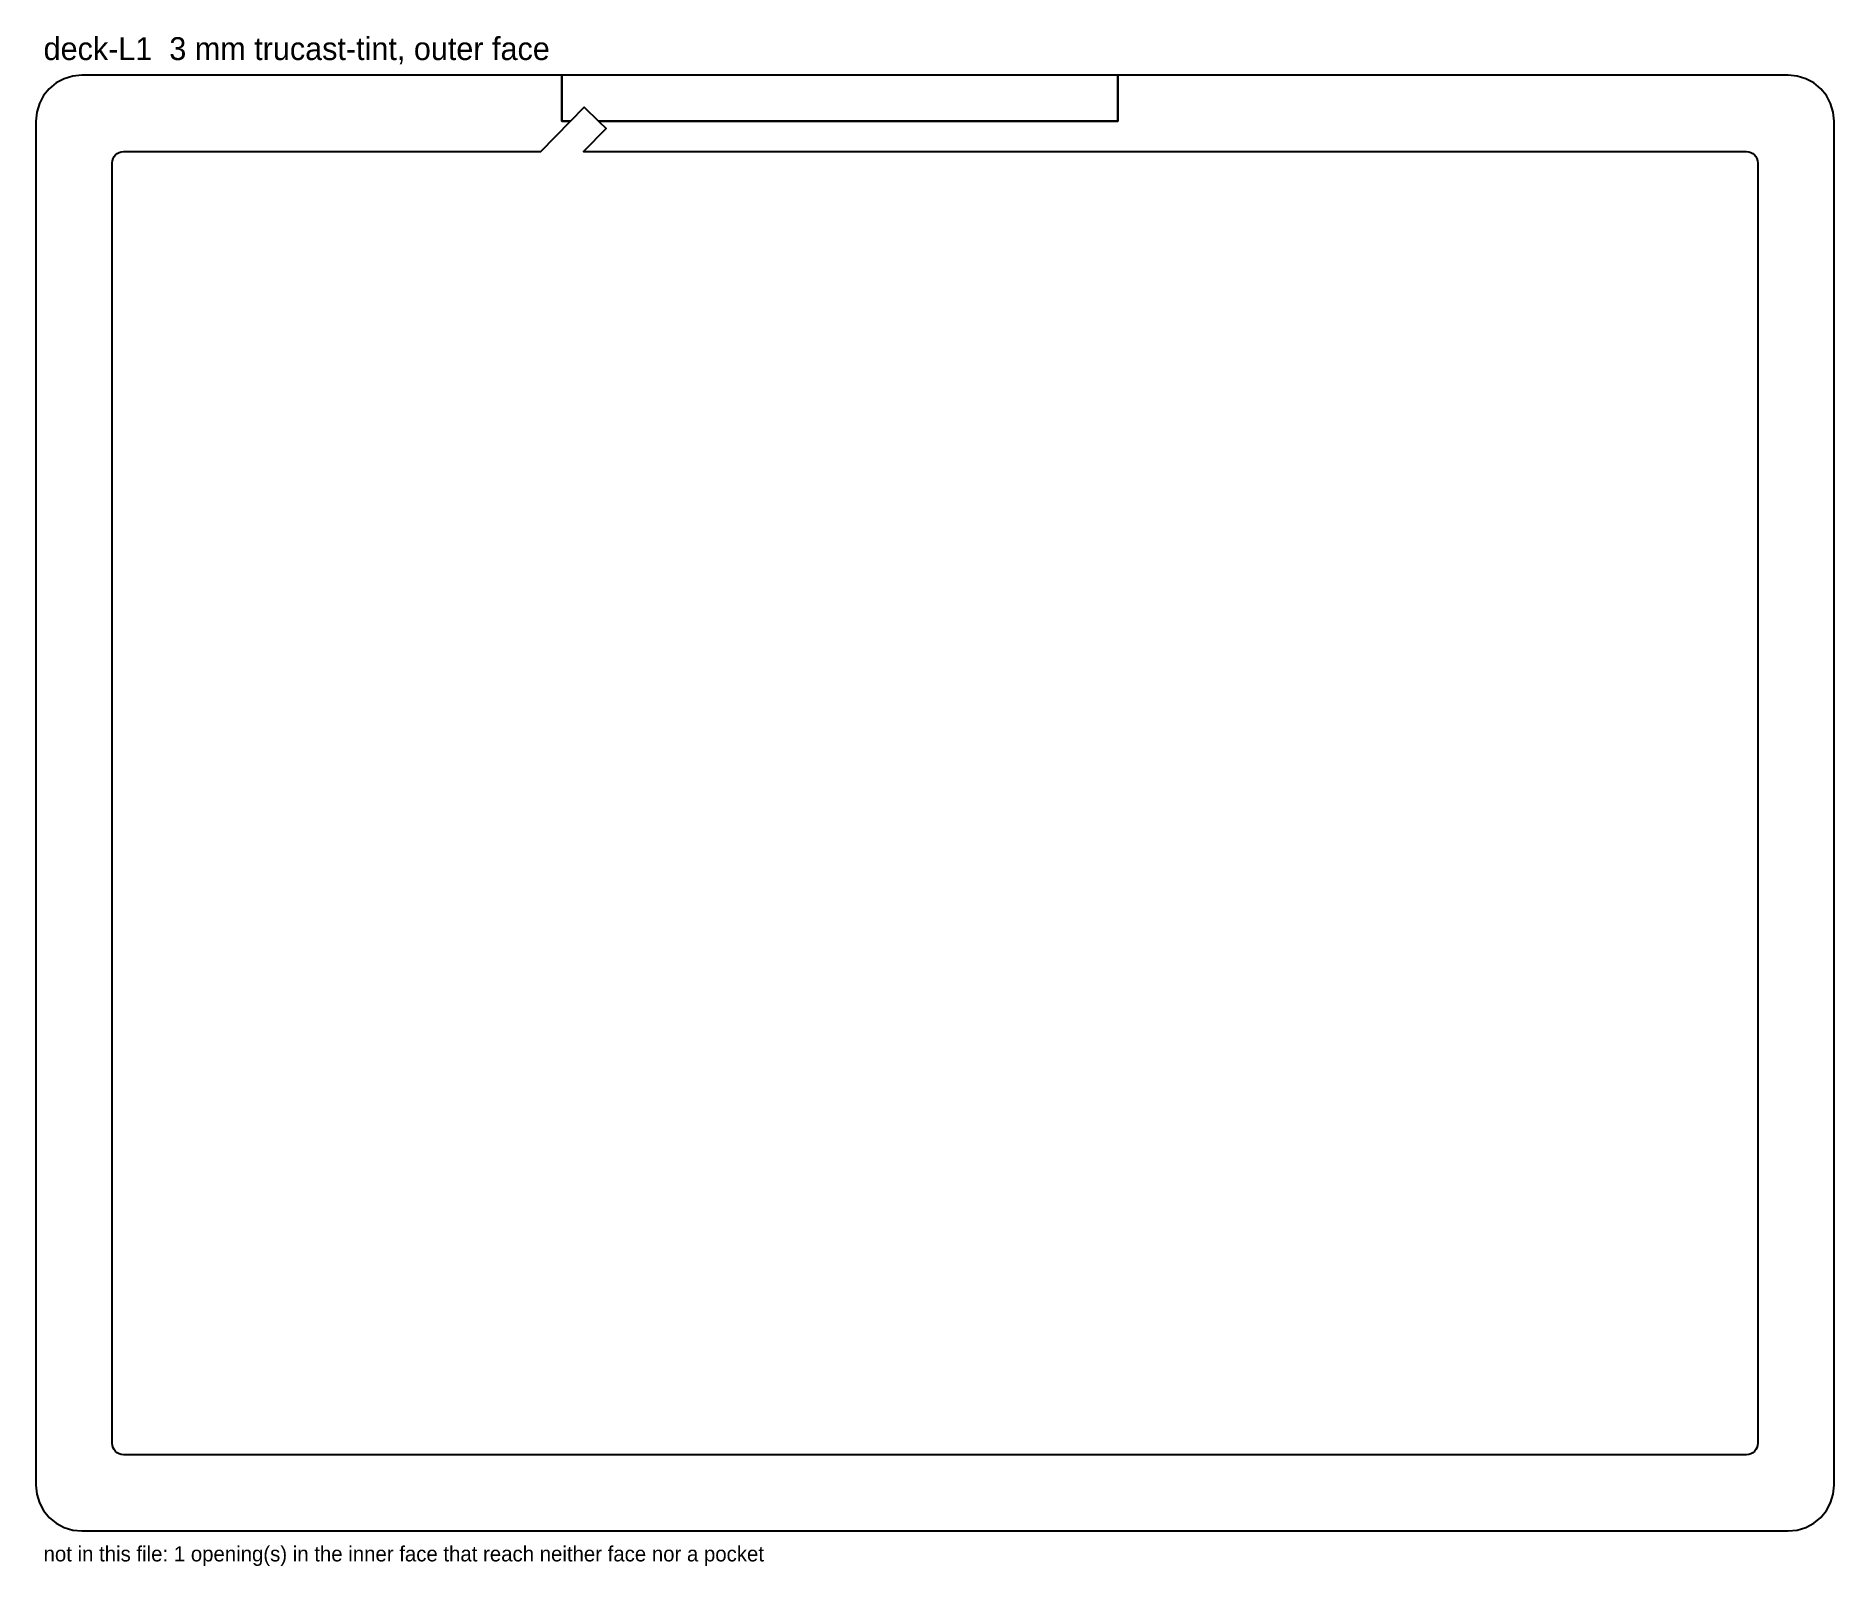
# Model space of a CAD drawing. Header units: millimetres. Extents: x 0 to 472, y -9 to 392.
import ezdxf

# ---------------------------------------------------------------- set-up
doc = ezdxf.new("R2010")
doc.units = ezdxf.units.MM
for name, color, linetype in [('CUT_OUTSIDE', 1, 'Continuous'), ('NOTES', 7, 'Continuous'), ('POCKET_1.5MM', 3, 'Continuous')]:
    doc.layers.add(name, color=color, linetype=linetype)

msp = doc.modelspace()

# ---------------------------------------------------------------- linework, layer by layer
at = {"layer": 'CUT_OUTSIDE'}
msp.add_lwpolyline([(471.09, 7.41), (471.77, 9.66), (472, 12), (472, 370), (471.77, 372.34), (471.09, 374.59), (469.98, 376.67), (468.49, 378.49), (466.67, 379.98), (464.59, 381.09), (462.34, 381.77), (460, 382), (284, 382), (284, 370), (147.68, 370), (149.66, 368.07), (143.73, 362), (449, 362), (449.59, 361.94), (450.15, 361.77), (450.67, 361.49), (451.12, 361.12), (451.49, 360.67), (451.77, 360.15), (451.94, 359.59), (452, 359), (452, 23), (451.94, 22.41), (451.77, 21.85), (451.49, 21.33), (451.12, 20.88), (450.67, 20.51), (450.15, 20.23), (449.59, 20.06), (449, 20), (23, 20), (22.41, 20.06), (21.85, 20.23), (21.33, 20.51), (20.88, 20.88), (20.51, 21.33), (20.23, 21.85), (20.06, 22.41), (20, 23), (20, 359), (20.06, 359.59), (20.23, 360.15), (20.51, 360.67), (20.88, 361.12), (21.33, 361.49), (21.85, 361.77), (22.41, 361.94), (23, 362), (132.55, 362), (140.36, 370), (138, 370), (138, 382), (12, 382), (9.66, 381.77), (7.41, 381.09), (5.33, 379.98), (3.51, 378.49), (2.02, 376.67), (0.91, 374.59), (0.23, 372.34), (0, 370), (0, 12), (0.23, 9.66), (0.91, 7.41), (2.02, 5.33), (3.51, 3.51), (5.33, 2.02), (7.41, 0.91), (9.66, 0.23), (12, 0), (460, 0), (462.34, 0.23), (464.59, 0.91), (466.67, 2.02), (468.49, 3.51), (469.98, 5.33), (471.09, 7.41)], close=True, dxfattribs=at)
at = {"layer": 'POCKET_1.5MM'}
msp.add_lwpolyline([(138, 382), (138, 370), (140.36, 370), (143.93, 373.66), (147.68, 370), (284, 370), (284, 382), (138, 382)], close=True, dxfattribs=at)

# ---------------------------------------------------------------- texts
at = {"layer": 'NOTES'}
for s, height, p in [('deck-L1  3 mm trucast-tint, outer face', 6, (2, 386)), ('not in this file: 1 opening(s) in the inner face that reach neither face nor a pocket', 4, (2, -8))]:
    msp.add_text(s, height=height, dxfattribs=at).set_placement(p)

doc.saveas('drawing.dxf')
